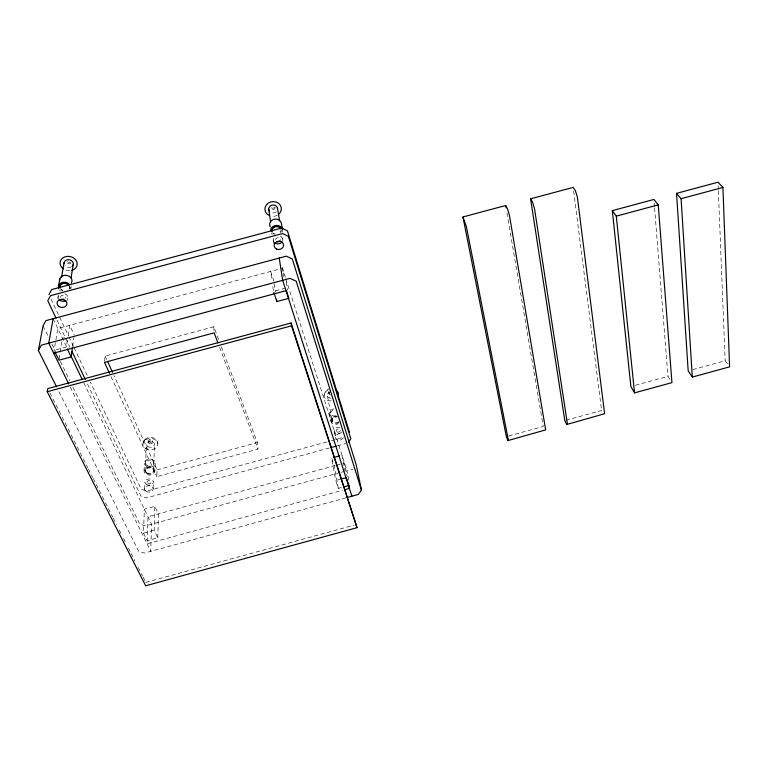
<?xml version="1.0" encoding="UTF-8"?>
<svg xmlns="http://www.w3.org/2000/svg" width="768" height="768" viewBox="0 0 768 768"><rect width="100%" height="100%" fill="white"/><g stroke="black" fill="none" stroke-linecap="round" stroke-linejoin="round"><path stroke-width="0.58" stroke-dasharray="3.84 2.88" d="M157.834 537.821L158.371 513.907L154.819 506.362L144.365 509.213L143.462 533.146L147.178 540.739L157.834 537.821L154.186 530.208L154.819 506.362M221.376 346.8L257.357 442.55L257.981 449.088L156.874 476.63L157.046 469.872L114.019 375.562M154.934 470.851A5.424 4.07 -1.8 0 0 146.726 467.52A5.424 4.07 -1.8 0 0 146.861 474.576A5.424 4.07 -1.8 0 0 154.934 470.851L155.146 463.027A5.376 4.061 -1.6 0 0 147.014 459.696A5.376 4.061 -1.6 0 0 147.149 466.723A5.376 4.061 -1.6 0 0 155.146 463.027M153.158 488.611L153.36 481.805M153.677 470.717L154.445 443.923M152.438 442.262L152.486 440.726M148.502 442.512L148.56 440.976M144.653 489.197L144.922 482.381M145.344 471.264L146.371 444.432M324.067 395.443L325.411 391.142L329.424 388.454M144.077 471.139L144.394 463.296M104.592 361.344L105.11 356.045L213.84 326.765L219.283 341.242M72.614 346.57L73.93 337.363M67.43 340.195L66.394 347.05L54.154 350.342M68.131 335.626L69.686 325.344L74.256 335.069M59.146 359.03L60.067 353.261M60.25 352.099L61.901 341.702M71.155 286.445L70.79 288.768A6.278 5.126 9.3 0 0 70.618 286.099M67.517 300.211L67.843 298.176M69.427 288.25L69.523 287.664M53.683 353.155L57.802 328.531L281.405 268.531M57.83 298.512L58.186 296.477M143.05 443.146L144.403 440.304M144.922 439.699C148.752 435.216 157.574 437.501 157.862 443.712M143.875 440.918L145.373 439.171M145.776 582.422L354.115 525.139M326.851 441.907L146.602 491.078L141.235 489.235L90.461 382.205M331.478 440.65L343.027 437.501M329.376 447.974L146.362 497.923L140.947 496.08L86.899 382.762M337.43 445.776L345.494 443.568M335.242 465.552L147.984 516.749L147.072 543.83L342.47 490.282M336.394 465.235L344.486 463.027L347.107 476.506M635.366 385.306L667.968 376.387L670.243 379.958M692.794 369.6L725.165 360.749L727.699 364.243M340.003 472.637L145.354 525.898L139.766 524.064L73.008 387.254M341.165 472.32L344.63 471.37M348.749 479.99L346.944 470.746L353.088 469.066M143.462 533.146L154.186 530.208M341.453 487.517L338.285 488.39L335.693 480.518L339.946 479.357M508.646 435.965L543.264 426.48L506.678 211.421M565.949 420.269L601.622 410.506L602.64 412.435M346.128 497.77L144.374 553.094L138.624 551.27L58.656 391.075M157.046 469.872L257.357 442.55M62.448 338.237L64.598 337.661M285.6 288.115L273.475 291.37L272.659 285.494M49.92 392.89L87.83 467.846M88.368 468.922L92.707 477.485M93.245 478.55L107.866 507.466M108.413 508.541L112.742 517.104M113.28 518.17L116.534 524.602M119.242 529.949L121.411 534.24M123.571 538.522L126.278 543.869M128.448 548.16L130.618 552.442M131.155 553.507L134.947 561.005M138.202 567.427L142.531 576M143.069 577.066L145.238 581.347M70.33 387.149L150.758 551.347L151.546 524.198L83.664 382.512M43.046 325.853L47.77 335.549M51.974 344.17L55.661 351.706M60.394 361.402L69.85 380.794M53.088 318.701L67.085 347.904M57.034 320.17L69.907 347.155M50.976 298.963L68.41 335.722M68.928 336.797L73.536 346.531M74.054 347.616L87.898 376.8M110.976 376.541L156.874 476.63M105.11 356.045L107.088 360.384M219.619 347.386L257.981 449.088M273.974 281.414L270.701 271.402L272.006 280.8M282.144 267.226L285.418 277.507M285.782 278.659L346.944 470.746M342 455.222L345.024 470.89M328.848 392.419L329.126 393.859M327.504 396.067L332.256 421.229M334.224 431.645L335.434 438.038M329.645 413.981L331.027 421.334A5.28 4.138 -11.7 0 0 338.438 423.734M338.285 488.39L334.195 465.84L331.651 458.045L335.693 480.518M282.499 238.579L282.864 240.806M286.234 281.818L287.549 290.064M282.47 268.243L283.027 271.786M283.21 272.918L283.958 277.69M273.322 239.933L273.984 244.397M274.31 283.786L275.491 292.08M573.61 190.963L601.622 410.506M654.202 203.04L654.48 206.63M654.576 207.821L667.968 376.387M213.84 326.765L214.042 330.826M718.157 185.798L718.301 189.398M718.349 190.598L725.165 360.749M331.152 400.858A7.277 5.798 -11.4 0 1 324.278 396.922A7.277 5.798 -11.4 0 1 327.792 390.154M331.219 398.189A3.936 3.139 -11.4 0 1 327.504 396.058A3.936 3.139 -11.4 0 1 329.405 392.4M329.318 393.082A1.91 1.526 -11.4 0 1 329.376 390.902M330.442 394.867A1.92 1.526 -11.4 0 1 329.338 392.669M338.832 421.642A4.061 3.178 -11.7 0 1 333.667 422.304A4.061 3.178 -11.7 0 1 332.438 418.397A4.061 3.178 -11.7 0 1 337.181 416.371M335.693 415.843A4.022 3.168 -11.6 0 1 330.864 413.866A4.022 3.168 -11.6 0 1 333.792 409.786M336.998 416.381A5.232 4.118 -11.6 0 1 329.818 414.48A5.232 4.118 -11.6 0 1 333.773 408.806M331.018 421.325A5.28 4.138 -11.7 0 1 336.566 415.958M338.947 422.256A4.061 3.178 -11.7 0 1 333.782 422.918A4.061 3.178 -11.7 0 1 332.563 419.011A4.061 3.178 -11.7 0 1 337.306 416.986M277.315 215.232A8.237 7.363 -5 0 1 273.226 216.326M276.317 211.718A4.454 3.984 -5 0 1 270.96 212.486M274.608 207.226A2.16 1.939 -4.9 0 1 270.864 207.322M275.088 207.485A2.17 1.939 -5 0 1 272.938 209.482A2.17 1.939 -5 0 1 270.749 207.6M281.078 230.064A4.608 4.07 -5.9 0 1 280.483 232.109M275.328 234.163A4.608 4.07 -5.9 0 1 273.264 233.174M282.413 229.459A5.99 5.29 -5.9 0 1 282.269 232.205M272.15 234.403A5.99 5.29 -5.9 0 1 271.258 233.29M281.174 230.592A4.608 4.07 -5.9 0 1 280.57 232.646M274.301 234.326A4.608 4.07 -5.9 0 1 272.602 232.886M69.59 270.71A8.63 7.133 10.4 0 1 65.213 269.904M71.395 266.842A4.666 3.85 10.4 0 1 64.925 265.632M70.483 262.214A2.266 1.872 10.6 0 1 67.334 261.629M70.992 262.858A2.275 1.882 10.5 0 1 66.682 262.051M69.254 285.61A4.829 3.946 9.3 0 1 69.168 288.634M62.851 290.323A4.829 3.946 9.3 0 1 60.902 288.95M60.518 291.014A6.278 5.126 9.3 0 1 59.453 289.939M69.158 286.195A4.829 3.946 9.3 0 1 69.072 289.219M62.746 290.918A4.829 3.946 9.3 0 1 60.806 289.536M343.363 437.539A4.147 3.206 -11.8 0 1 337.594 439.987A4.147 3.206 -11.8 0 1 336.125 435.283A4.147 3.206 -11.8 0 1 342.403 434.467M341.664 431.962A4.109 3.197 -11.8 0 1 336.058 433.478A4.109 3.197 -11.8 0 1 334.704 429.158A4.109 3.197 -11.8 0 1 340.31 427.632M64.982 293.76A4.906 3.984 8.8 0 1 67.488 299.155M58.464 298.541A4.906 3.984 8.8 0 1 59.194 294.624M280.301 236.15A4.675 4.109 -6.2 0 1 282.509 240.71M273.965 241.968A4.675 4.109 -6.2 0 1 273.926 237.85M60.586 297.418A2.448 1.987 8.8 0 1 63.379 295.373A2.448 1.987 8.8 0 1 65.251 298.243M275.654 239.856A2.342 2.054 -6.2 0 1 278.275 237.734A2.342 2.054 -6.2 0 1 280.253 240.25M145.469 448.502A7.488 5.712 -1.2 0 0 157.738 445.2A7.488 5.712 -1.2 0 0 147.984 438.768A7.488 5.712 -1.2 0 0 145.469 448.502M147.744 446.525A4.042 3.091 -1.2 0 0 154.378 444.73A4.042 3.091 -1.2 0 0 149.098 441.264A4.042 3.091 -1.2 0 0 147.744 446.525M149.232 441.994A1.968 1.507 -1.1 0 0 152.448 441.12A1.968 1.507 -1.1 0 0 149.885 439.43A1.968 1.507 -1.1 0 0 149.232 441.994M149.174 443.53A1.968 1.507 -1.2 0 0 152.4 442.656A1.968 1.507 -1.2 0 0 149.827 440.966A1.968 1.507 -1.2 0 0 149.174 443.53M146.784 472.723A4.176 3.13 -1.8 0 0 153.629 470.87A4.176 3.13 -1.8 0 0 148.176 467.386A4.176 3.13 -1.8 0 0 146.784 472.723M147.053 465.533A4.138 3.12 -1.6 0 0 153.83 463.699A4.138 3.12 -1.6 0 0 148.426 460.214A4.138 3.12 -1.6 0 0 147.053 465.533M146.765 473.386A4.176 3.13 -1.8 0 0 153.61 471.533A4.176 3.13 -1.8 0 0 148.157 468.038A4.176 3.13 -1.8 0 0 146.765 473.386M146.112 491.328A4.262 3.158 -2.1 0 0 153.091 489.437A4.262 3.158 -2.1 0 0 147.523 485.933A4.262 3.158 -2.1 0 0 146.112 491.328M146.362 484.512A4.234 3.149 -2 0 0 153.283 482.63A4.234 3.149 -2 0 0 147.763 479.126A4.234 3.149 -2 0 0 146.362 484.512M147.754 483.302A2.112 1.574 -2 0 0 151.219 482.362A2.112 1.574 -2 0 0 148.454 480.614A2.112 1.574 -2 0 0 147.754 483.302M337.123 432.019A2.054 1.603 -11.8 0 0 340.224 430.435A2.054 1.603 -11.8 0 0 337.21 429.226A2.054 1.603 -11.8 0 0 337.123 432.019"/><path stroke-width="1.15" d="M55.114 352.31L58.963 360.192L71.126 356.918L72.442 347.712M71.088 277.891L73.248 264.413M47.232 391.728L47.75 388.608L291.082 322.973L357.024 527.664L145.67 585.792L47.232 391.728L291.533 325.814L291.082 322.973M61.526 277.315L64.07 262.704M53.088 318.701L48.778 343.152L68.755 383.933M58.541 286.022L59.779 279.034M56.525 386.803L38.4 350.486L43.046 325.853L45.907 320.63L286.339 256.166L292.339 258.989L356.218 464.861L361.469 490.176L358.234 494.448L347.28 497.453M48.922 294.634L51.677 289.565L281.664 228.067L287.414 230.842L349.507 432.442M38.4 350.486L41.357 345.149L290.026 278.342L296.218 281.203L361.469 490.176M348.403 442.118L350.822 438.816L288.384 236.352L282.576 233.568L50.544 295.642L47.77 300.749L56.006 318.01M507.926 440.592L508.358 440.102L466.445 226.906L462.96 216.97L505.67 205.507L507.494 208.848L509.443 215.357L545.664 429.878L507.926 440.592L506.342 436.598L462.96 216.97M566.659 424.502L567.418 423.926L534.518 208.627L532.541 202.128L530.582 198.826L573.158 187.402L575.357 190.637L577.373 197.117L604.618 413.731L566.659 424.502L564.797 420.586L530.582 198.826M331.68 447.341L336.278 446.083M333.946 457.421L339.706 455.846M634.55 392.87L671.942 382.637L658.243 204.854L653.914 199.459L612.326 210.643L630.874 386.534L634.55 392.87L616.291 216.144L612.326 210.643M692.314 377.069L729.6 366.864L722.918 187.44L718.013 182.208L676.55 193.363L688.176 370.867L692.314 377.069L681.091 198.701L676.55 193.363M341.011 479.069L346.32 477.61L348.845 485.491L343.565 486.941M344.784 489.648L349.411 488.381L348.739 484.925M273.85 292.502L276.835 301.555L288.864 298.32L286.32 290.381M616.291 216.144L658.243 204.854M681.091 198.701L722.918 187.44M53.683 353.155L286.003 290.678M67.344 349.018L71.126 356.918M71.222 356.554L82.109 379.267M71.971 351.466L85.354 379.526M109.478 373.277L104.496 362.4L214.147 332.851L217.939 342.912M107.587 361.469L112.531 372.307M291.533 325.814L357.024 527.664M351.907 496.186L282.682 280.32L279.235 258.077M505.67 205.507L506.074 207.869M282.413 229.459L281.347 223.104A5.933 5.261 -5.7 0 0 273.533 219.437A5.933 5.261 -5.7 0 0 270.307 226.896M277.43 207.84L279.571 220.829M268.694 209.107L270.653 222.125M276.499 299.194L276.835 301.555M336.509 390.605A7.277 5.798 -11.4 0 1 338.227 396.154M269.117 215.453A8.237 7.363 -5 0 1 266.342 204.922A8.237 7.363 -5 0 1 278.362 203.174A8.237 7.363 -5 0 1 278.995 214.022M269.318 211.075A4.454 3.984 -5 0 1 271.949 205.162A4.454 3.984 -5 0 1 277.594 208.867M271.882 230.333A4.608 4.07 -5.9 0 1 272.026 229.277M272.477 228.278A4.608 4.07 -5.9 0 1 275.251 226.291M277.642 226.214A4.608 4.07 -5.9 0 1 278.755 226.598M280.454 228.038A4.608 4.07 -5.9 0 1 280.915 229.008M270.576 230.63A5.99 5.29 -5.9 0 1 275.27 225.571A5.99 5.29 -5.9 0 1 281.885 228.173M272.131 231.917A4.608 4.07 -5.9 0 1 274.771 227.011A4.608 4.07 -5.9 0 1 280.541 228.576M63.293 268.829A8.63 7.133 10.4 0 1 62.976 257.827A8.63 7.133 10.4 0 1 75.984 260.227A8.63 7.133 10.4 0 1 71.75 270.394M64.051 263.722A4.666 3.85 10.4 0 1 69.955 259.91A4.666 3.85 10.4 0 1 72.269 266.189M60.298 288.01A4.829 3.946 9.3 0 1 63.024 283.018M65.501 282.931A4.829 3.946 9.3 0 1 66.71 283.286M59.654 280.368A6.221 5.098 9.6 0 1 67.094 275.453A6.221 5.098 9.6 0 1 71.357 283.008M58.733 288.691A6.278 5.126 9.3 0 1 61.949 282.605A6.278 5.126 9.3 0 1 69.907 284.851M59.894 287.578A4.829 3.946 9.3 0 1 62.928 283.603A4.829 3.946 9.3 0 1 68.554 285.264M65.904 300.691A4.906 3.984 8.8 0 1 59.088 299.491M282.048 241.718A4.675 4.109 -6.2 0 1 274.714 242.794M63.907 299.232A2.448 1.987 8.8 0 1 62.035 299.107M280.022 240.749A2.342 2.054 -6.2 0 1 276.845 241.603M276.528 249.005A4.714 4.128 -6.4 0 0 283.574 245.203A4.714 4.128 -6.4 0 0 276.49 241.834A4.714 4.128 -6.4 0 0 276.528 249.005M58.906 306.403A4.944 4.003 8.6 0 0 66.864 304.282A4.944 4.003 8.6 0 0 60.202 299.587A4.944 4.003 8.6 0 0 58.906 306.403"/></g></svg>
